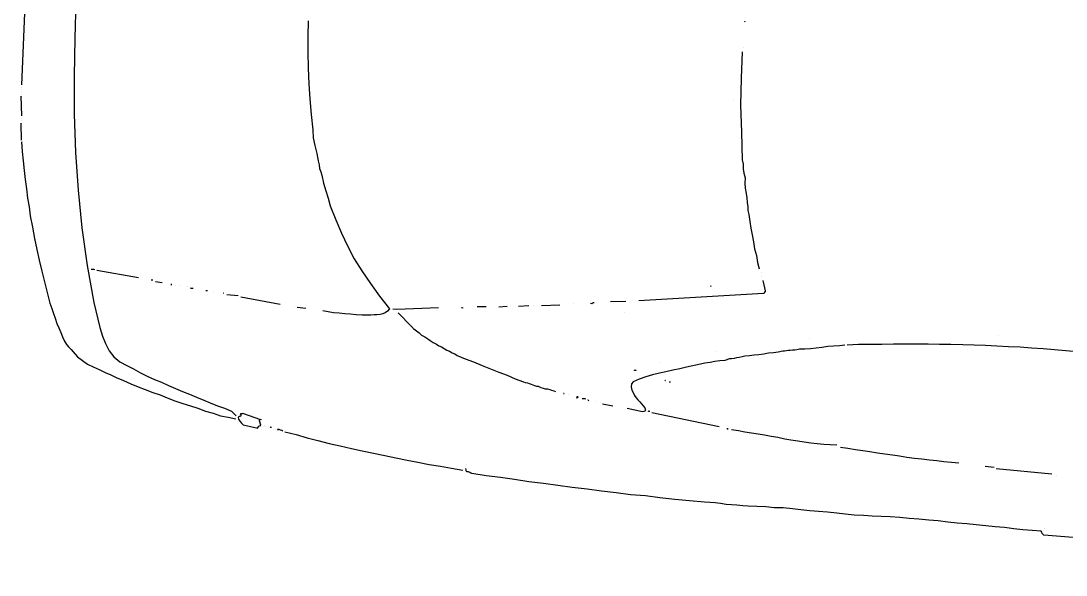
# Model space of a CAD drawing. Header units: metres. Extents: x -45 to 1930, y -347 to 488.
# Drawn here: x 53.218 to 55.09, y 100.175 to 101.167 of the extents above; entities that cross this region are included whole.
import ezdxf

# ---------------------------------------------------------------- set-up
doc = ezdxf.new("R2010")
doc.units = ezdxf.units.M

# ---------------------------------------------------------------- blocks, each defined once
blk = doc.blocks.new('BMW8-PUD')
for p, q in [((1.9951, 0.9355), (2.8598, 0.9465)), ((2.8598, 0.9465), (2.8614, 0.9457)), ((2.8614, 0.9457), (2.8631, 0.9441)), ((2.8631, 0.9441), (2.8639, 0.9417)), ((2.8639, 0.9417), (2.8656, 0.9401)), ((2.8656, 0.9401), (2.8818, 0.9402)), ((2.8818, 0.9402), (2.8981, 0.9404)), ((2.8981, 0.9404), (2.9144, 0.9405)), ((2.9144, 0.9405), (2.9315, 0.9398)), ((2.9315, 0.9398), (2.9478, 0.94)), ((2.9478, 0.94), (2.9649, 0.9401)), ((2.9649, 0.9401), (2.982, 0.9395)), ((2.982, 0.9395), (2.9991, 0.9396)), ((2.9991, 0.9396), (3.0162, 0.9398)), ((3.0162, 0.9398), (3.0333, 0.94)), ((3.0333, 0.94), (3.0504, 0.9393)), ((3.0504, 0.9393), (3.0675, 0.9394)), ((3.0675, 0.9394), (3.0855, 0.9396)), ((3.0855, 0.9396), (3.1025, 0.9397)), ((3.1025, 0.9397), (3.1197, 0.9399)), ((3.1197, 0.9399), (3.1367, 0.94)), ((3.1367, 0.94), (3.153, 0.941)), ((3.153, 0.941), (3.1693, 0.942)), ((3.1693, 0.942), (3.1848, 0.9421)), ((3.1848, 0.9421), (3.2011, 0.9431)), ((3.2011, 0.9431), (3.2173, 0.9432)), ((3.2173, 0.9432), (3.2328, 0.9425)), ((3.2328, 0.9425), (3.2491, 0.9427)), ((3.2491, 0.9427), (3.2654, 0.9428)), ((3.2654, 0.9428), (3.2809, 0.943)), ((3.2809, 0.943), (3.2971, 0.9431)), ((3.2971, 0.9431), (3.3126, 0.9425)), ((3.3126, 0.9425), (3.3289, 0.9426)), ((3.3289, 0.9426), (3.3444, 0.9436)), ((3.3444, 0.9436), (3.3599, 0.9437)), ((3.3599, 0.9437), (3.3761, 0.9447)), ((3.3761, 0.9447), (3.3916, 0.9456)), ((3.3916, 0.9456), (3.4014, 0.9457)), ((3.4014, 0.9457), (3.412, 0.9458)), ((3.412, 0.9458), (3.4217, 0.9459)), ((3.4217, 0.9459), (3.4315, 0.946)), ((3.4315, 0.946), (3.4413, 0.9453)), ((3.4413, 0.9453), (3.4511, 0.9453)), ((3.4511, 0.9453), (3.4608, 0.9454)), ((3.4608, 0.9454), (3.4706, 0.9455)), ((3.4706, 0.9455), (3.4975, 0.9458)), ((3.4975, 0.9458), (3.5235, 0.946)), ((3.5235, 0.946), (3.5504, 0.9454)), ((3.5504, 0.9454), (3.5765, 0.9448)), ((3.5765, 0.9448), (3.6033, 0.9451)), ((3.6033, 0.9451), (3.6294, 0.9445)), ((3.6294, 0.9445), (3.6555, 0.9439)), ((3.6555, 0.9439), (3.6816, 0.9425)), ((3.6816, 0.9425), (3.7084, 0.942)), ((3.7084, 0.942), (3.7345, 0.9414)), ((3.7345, 0.9414), (3.7606, 0.94)), ((3.7606, 0.94), (3.7866, 0.9394)), ((3.7866, 0.9394), (3.8127, 0.938)), ((3.8127, 0.938), (3.838, 0.9366)), ((3.838, 0.9366), (3.864, 0.936)), ((3.864, 0.936), (3.8901, 0.9346)), ((2.8607, 0.9343), (2.8607, 0.9343)), ((3.8901, 0.9346), (3.8918, 0.9338)), ((3.8918, 0.9338), (3.8934, 0.933)), ((3.8934, 0.933), (3.8958, 0.9322)), ((3.8958, 0.9322), (3.8983, 0.9323)), ((3.8983, 0.9323), (3.8999, 0.9315)), ((3.8999, 0.9315), (3.9007, 0.9306)), ((3.9007, 0.9306), (3.9007, 0.929)), ((3.9007, 0.929), (3.9016, 0.9266)), ((3.9008, 0.9184), (3.9008, 0.9184)), ((3.9268, 0.9284), (3.9064, 0.9299)), ((3.9472, 0.927), (3.9268, 0.9284)), ((3.9676, 0.9255), (3.9472, 0.927)), ((3.9879, 0.9233), (3.9676, 0.9255)), ((4.0075, 0.9218), (3.9879, 0.9233)), ((4.0279, 0.9196), (4.0075, 0.9218)), ((4.0482, 0.9173), (4.0279, 0.9196)), ((4.0686, 0.9151), (4.0482, 0.9173)), ((4.089, 0.9128), (4.0686, 0.9151)), ((4.1086, 0.9105), (4.089, 0.9128)), ((4.129, 0.9074), (4.1086, 0.9105)), ((4.1493, 0.9052), (4.129, 0.9074)), ((4.1697, 0.9021), (4.1493, 0.9052)), ((4.1893, 0.899), (4.1697, 0.9021)), ((4.2097, 0.8952), (4.1893, 0.899)), ((4.2301, 0.8921), (4.2097, 0.8952)), ((4.2342, 0.8913), (4.2358, 0.8905)), ((4.2358, 0.8905), (4.2383, 0.8897)), ((4.2383, 0.8897), (4.2407, 0.8889)), ((4.2407, 0.8889), (4.244, 0.889)), ((4.2431, 0.8898), (4.2423, 0.8897)), ((4.2423, 0.8897), (4.2423, 0.8897)), ((4.244, 0.889), (4.2431, 0.8898)), ((4.244, 0.889), (4.244, 0.889)), ((4.2472, 0.889), (4.2472, 0.889)), ((4.2505, 0.889), (4.2505, 0.889)), ((4.2546, 0.8866), (4.2546, 0.8866)), ((4.2546, 0.8866), (4.2562, 0.8866)), ((4.2562, 0.8866), (4.257, 0.8858)), ((4.257, 0.8858), (4.257, 0.8858)), ((4.2603, 0.8858), (4.2603, 0.8858)), ((4.2652, 0.8859), (4.2652, 0.8859)), ((4.2684, 0.8859), (4.2684, 0.8859)), ((4.2684, 0.8843), (4.2684, 0.8843)), ((4.2749, 0.8852), (4.2741, 0.8843)), ((4.2741, 0.8843), (4.2774, 0.877)), ((4.2758, 0.886), (4.2749, 0.8852)), ((4.2766, 0.886), (4.2758, 0.886)), ((4.2774, 0.886), (4.2766, 0.886)), ((4.2782, 0.8876), (4.2774, 0.886)), ((4.279, 0.8884), (4.2782, 0.8876)), ((4.279, 0.8901), (4.279, 0.8893)), ((4.3059, 0.887), (4.279, 0.8901)), ((4.279, 0.8893), (4.279, 0.8884)), ((4.3091, 0.8838), (4.3059, 0.887)), ((4.3124, 0.8806), (4.3091, 0.8838)), ((4.3149, 0.8774), (4.3124, 0.8806)), ((4.2767, 0.8746), (4.275, 0.8738)), ((4.275, 0.8738), (4.275, 0.8746)), ((4.275, 0.8746), (4.3085, 0.8667)), ((4.2775, 0.8762), (4.2767, 0.8746)), ((4.2774, 0.877), (4.2775, 0.8762)), ((4.3085, 0.8667), (4.3093, 0.8676)), ((4.3093, 0.8676), (4.3101, 0.8676)), ((4.3101, 0.8676), (4.3118, 0.8676)), ((4.3117, 0.8708), (4.3117, 0.8725)), ((4.3117, 0.8725), (4.3125, 0.8725)), ((4.3117, 0.87), (4.3117, 0.8708)), ((4.3117, 0.8692), (4.3117, 0.87)), ((4.3126, 0.8684), (4.3117, 0.8692)), ((4.3118, 0.8676), (4.3126, 0.8684)), ((4.3125, 0.8725), (4.3142, 0.8725)), ((4.3142, 0.8725), (4.3149, 0.8733)), ((4.3158, 0.8741), (4.3149, 0.8774)), ((4.3149, 0.8733), (4.3158, 0.8741)), ((4.3337, 0.8759), (4.3198, 0.8774)), ((4.3289, 0.8645), (4.3199, 0.8717)), ((4.342, 0.8605), (4.3289, 0.8645)), ((4.3475, 0.8744), (4.3337, 0.8759)), ((4.3614, 0.8713), (4.3475, 0.8744)), ((4.3753, 0.869), (4.3614, 0.8713)), ((4.3892, 0.865), (4.3753, 0.869)), ((4.403, 0.8619), (4.3892, 0.865)), ((4.4169, 0.8588), (4.403, 0.8619)), ((4.355, 0.8574), (4.342, 0.8605)), ((4.3681, 0.8534), (4.355, 0.8574)), ((4.3803, 0.8494), (4.3681, 0.8534)), ((4.3934, 0.8455), (4.3803, 0.8494)), ((4.4064, 0.8415), (4.3934, 0.8455)), ((4.4316, 0.8556), (4.4169, 0.8588)), ((4.4455, 0.8517), (4.4316, 0.8556)), ((4.4585, 0.8477), (4.4455, 0.8517)), ((4.4724, 0.8446), (4.4585, 0.8477)), ((4.4863, 0.8406), (4.4724, 0.8446)), ((2.8469, 0.8381), (2.8469, 0.8381)), ((2.9561, 0.8358), (2.8559, 0.8357)), ((2.9602, 0.8342), (2.9764, 0.8344)), ((3.0367, 0.8325), (3.0237, 0.8324)), ((3.0506, 0.8326), (3.0367, 0.8325)), ((3.0636, 0.8319), (3.0506, 0.8326)), ((3.0766, 0.832), (3.0636, 0.8319)), ((3.0905, 0.8313), (3.0766, 0.832)), ((3.1035, 0.8315), (3.0905, 0.8313)), ((3.1174, 0.8307), (3.1035, 0.8315)), ((3.1304, 0.8301), (3.1174, 0.8307)), ((3.1434, 0.8294), (3.1304, 0.8301)), ((3.1573, 0.8287), (3.1434, 0.8294)), ((3.1703, 0.828), (3.1573, 0.8287)), ((3.1842, 0.8273), (3.1703, 0.828)), ((3.1972, 0.8266), (3.1842, 0.8273)), ((3.2103, 0.8259), (3.1972, 0.8266)), ((3.2241, 0.8252), (3.2103, 0.8259)), ((3.2371, 0.8245), (3.2241, 0.8252)), ((4.4195, 0.8376), (4.4064, 0.8415)), ((4.4326, 0.8336), (4.4195, 0.8376)), ((4.4457, 0.8297), (4.4326, 0.8336)), ((4.4587, 0.8249), (4.4457, 0.8297)), ((4.4718, 0.8209), (4.4587, 0.8249)), ((4.4993, 0.8367), (4.4863, 0.8406)), ((4.5132, 0.8327), (4.4993, 0.8367)), ((4.5263, 0.828), (4.5132, 0.8327)), ((4.5402, 0.824), (4.5263, 0.828)), ((4.55, 0.82), (4.5402, 0.824)), ((3.2445, 0.8213), (3.2559, 0.8222)), ((3.2559, 0.8222), (3.2673, 0.8223)), ((3.2673, 0.8223), (3.2795, 0.8224)), ((3.2795, 0.8224), (3.2909, 0.8225)), ((3.2909, 0.8225), (3.3031, 0.8218)), ((3.3031, 0.8218), (3.3145, 0.8211)), ((3.3145, 0.8211), (3.3268, 0.8204)), ((3.3268, 0.8204), (3.3382, 0.8197)), ((3.3382, 0.8197), (3.3504, 0.8182)), ((3.3504, 0.8182), (3.3626, 0.8175)), ((3.3626, 0.8175), (3.3749, 0.816)), ((3.3749, 0.816), (3.3862, 0.8152)), ((3.3862, 0.8152), (3.3985, 0.8146)), ((3.3985, 0.8146), (3.4107, 0.8139)), ((3.4107, 0.8139), (3.4221, 0.8131)), ((3.4221, 0.8131), (3.4343, 0.8124)), ((3.4425, 0.8109), (3.4409, 0.8109)), ((3.4409, 0.8109), (3.4409, 0.8109)), ((3.4409, 0.8109), (3.4409, 0.8109)), ((3.4409, 0.8109), (3.4425, 0.8109)), ((3.4433, 0.8109), (3.4425, 0.8109)), ((3.4425, 0.8109), (3.4433, 0.8109)), ((3.4433, 0.8109), (3.4433, 0.8109)), ((3.4433, 0.8109), (3.4433, 0.8109)), ((3.5795, 0.795), (3.4572, 0.8086)), ((4.4849, 0.8162), (4.4718, 0.8209)), ((4.4979, 0.8114), (4.4849, 0.8162)), ((4.511, 0.8059), (4.4979, 0.8114)), ((4.5233, 0.8011), (4.511, 0.8059)), ((4.5606, 0.8169), (4.55, 0.82)), ((4.572, 0.8129), (4.5606, 0.8169)), ((4.5827, 0.8089), (4.572, 0.8129)), ((4.5933, 0.805), (4.5827, 0.8089)), ((4.6031, 0.7993), (4.5933, 0.805)), ((3.5835, 0.7934), (3.5835, 0.7934)), ((3.5835, 0.7934), (3.5852, 0.7934)), ((3.5852, 0.7934), (3.586, 0.7934)), ((3.586, 0.7934), (3.586, 0.7934)), ((3.5909, 0.7919), (3.5917, 0.7927)), ((3.5925, 0.7878), (3.5909, 0.7919)), ((3.5917, 0.7927), (3.5925, 0.7935)), ((3.5925, 0.7935), (3.5941, 0.7943)), ((3.5958, 0.7846), (3.5925, 0.7878)), ((3.5941, 0.7943), (3.5965, 0.7952)), ((3.5965, 0.7952), (3.6243, 0.7922)), ((3.6691, 0.7877), (3.6503, 0.7899)), ((4.5363, 0.7955), (4.5233, 0.8011)), ((4.5478, 0.7874), (4.5363, 0.7955)), ((4.5569, 0.7777), (4.5478, 0.7874)), ((4.6129, 0.7937), (4.6031, 0.7993)), ((4.6211, 0.7857), (4.6129, 0.7937)), ((3.5991, 0.7813), (3.5958, 0.7846)), ((3.6024, 0.7781), (3.5991, 0.7813)), ((3.6065, 0.7749), (3.6024, 0.7781)), ((3.6098, 0.7717), (3.6065, 0.7749)), ((3.6131, 0.7676), (3.6098, 0.7717)), ((3.6156, 0.7636), (3.6131, 0.7676)), ((3.6732, 0.7853), (3.6732, 0.7853)), ((3.6797, 0.7845), (3.6797, 0.7845)), ((3.6952, 0.7838), (3.6936, 0.7846)), ((3.6936, 0.7846), (3.6936, 0.7846)), ((3.696, 0.783), (3.6952, 0.7838)), ((3.696, 0.783), (3.696, 0.783)), ((3.6993, 0.7822), (3.7009, 0.7822)), ((3.7009, 0.7822), (3.7026, 0.7823)), ((3.7026, 0.7823), (3.7034, 0.7823)), ((3.7034, 0.7823), (3.7058, 0.7823)), ((3.7139, 0.7808), (3.7132, 0.7799)), ((3.7132, 0.7799), (3.714, 0.7799)), ((3.7156, 0.7816), (3.7139, 0.7808)), ((3.714, 0.7799), (3.7148, 0.7799)), ((3.7148, 0.7799), (3.7156, 0.7799)), ((3.7156, 0.7808), (3.7164, 0.7816)), ((3.7164, 0.7816), (3.7156, 0.7816)), ((3.7156, 0.7799), (3.7156, 0.7808)), ((3.7319, 0.7777), (3.7319, 0.7777)), ((3.74, 0.7761), (3.7392, 0.7761)), ((3.7392, 0.7761), (3.7392, 0.7761)), ((3.7392, 0.7761), (3.7392, 0.7761)), ((3.7392, 0.7761), (3.74, 0.7761)), ((3.74, 0.7761), (3.74, 0.7761)), ((3.74, 0.7761), (3.74, 0.7761)), ((3.74, 0.7761), (3.74, 0.7761)), ((3.74, 0.7761), (3.74, 0.7761)), ((3.758, 0.773), (3.7547, 0.7738)), ((3.7621, 0.7722), (3.758, 0.773)), ((3.7653, 0.7714), (3.7621, 0.7722)), ((3.7694, 0.7707), (3.7653, 0.7714)), ((3.7735, 0.7707), (3.7694, 0.7707)), ((3.7776, 0.7699), (3.7735, 0.7707)), ((3.7816, 0.7691), (3.7776, 0.7699)), ((3.7866, 0.7676), (3.7816, 0.7691)), ((3.7898, 0.7676), (3.7866, 0.7676)), ((3.7931, 0.7668), (3.7898, 0.7676)), ((4.5651, 0.7656), (4.5569, 0.7777)), ((4.6252, 0.7816), (4.6211, 0.7857)), ((4.6302, 0.7776), (4.6252, 0.7816)), ((4.6343, 0.7736), (4.6302, 0.7776)), ((4.6384, 0.7679), (4.6343, 0.7736)), ((4.6426, 0.7606), (4.6384, 0.7679)), ((3.6189, 0.7587), (3.6156, 0.7636)), ((3.6205, 0.753), (3.6189, 0.7587)), ((3.6206, 0.7473), (3.6205, 0.753)), ((3.7963, 0.766), (3.7931, 0.7668)), ((3.7996, 0.7652), (3.7963, 0.766)), ((3.8029, 0.7644), (3.7996, 0.7652)), ((3.8061, 0.7636), (3.8029, 0.7644)), ((3.8102, 0.7629), (3.8061, 0.7636)), ((3.8135, 0.7621), (3.8102, 0.7629)), ((3.829, 0.7582), (3.8135, 0.7621)), ((3.8437, 0.7534), (3.829, 0.7582)), ((3.8592, 0.7495), (3.8437, 0.7534)), ((3.8747, 0.7447), (3.8592, 0.7495)), ((4.5718, 0.7526), (4.5651, 0.7656)), ((4.5776, 0.738), (4.5718, 0.7526)), ((4.6467, 0.7533), (4.6426, 0.7606)), ((4.6508, 0.7452), (4.6467, 0.7533)), ((3.5515, 0.7378), (3.5515, 0.7378)), ((3.5515, 0.7378), (3.5531, 0.7378)), ((3.5531, 0.7378), (3.5539, 0.7378)), ((3.5539, 0.7378), (3.5539, 0.7378)), ((3.5612, 0.7354), (3.5604, 0.7354)), ((3.5604, 0.7354), (3.5604, 0.7354)), ((3.5604, 0.7354), (3.5604, 0.7354)), ((3.5604, 0.7354), (3.5612, 0.7354)), ((3.5621, 0.7354), (3.5612, 0.7354)), ((3.5612, 0.7354), (3.5621, 0.7354)), ((3.5621, 0.7354), (3.5621, 0.7354)), ((3.5621, 0.7354), (3.5621, 0.7354)), ((3.5849, 0.7275), (3.5963, 0.7325)), ((3.5963, 0.7325), (3.6077, 0.7374)), ((3.6077, 0.7374), (3.6182, 0.7432)), ((3.6182, 0.7432), (3.6206, 0.7473)), ((3.8902, 0.74), (3.8747, 0.7447)), ((3.9058, 0.7352), (3.8902, 0.74)), ((3.9212, 0.7313), (3.9058, 0.7352)), ((3.936, 0.7265), (3.9212, 0.7313)), ((4.5826, 0.7234), (4.5776, 0.738)), ((4.655, 0.7379), (4.6508, 0.7452)), ((4.6591, 0.729), (4.655, 0.7379)), ((3.5257, 0.7082), (3.537, 0.7124)), ((3.537, 0.7124), (3.5492, 0.7158)), ((3.5492, 0.7158), (3.5614, 0.7199)), ((3.5614, 0.7199), (3.5728, 0.7233)), ((3.5728, 0.7233), (3.5849, 0.7275)), ((3.6151, 0.722), (3.6151, 0.7229)), ((3.6151, 0.7229), (3.6151, 0.7229)), ((3.6151, 0.7229), (3.6167, 0.7229)), ((3.6168, 0.722), (3.6151, 0.722)), ((3.6167, 0.7229), (3.6176, 0.7229)), ((3.6176, 0.7229), (3.6168, 0.722)), ((3.6176, 0.7229), (3.6176, 0.7237)), ((3.6176, 0.7237), (3.6176, 0.7237)), ((3.6176, 0.7237), (3.6176, 0.7237)), ((3.6176, 0.7237), (3.6176, 0.7229)), ((3.6176, 0.7229), (3.6176, 0.7229)), ((3.6176, 0.7229), (3.6176, 0.7229)), ((3.9409, 0.7242), (3.936, 0.7265)), ((3.9458, 0.7226), (3.9409, 0.7242)), ((3.9507, 0.7202), (3.9458, 0.7226)), ((3.9556, 0.7186), (3.9507, 0.7202)), ((3.9605, 0.7162), (3.9556, 0.7186)), ((3.9654, 0.7138), (3.9605, 0.7162)), ((3.9703, 0.7122), (3.9654, 0.7138)), ((3.9752, 0.7098), (3.9703, 0.7122)), ((4.5876, 0.7088), (4.5826, 0.7234)), ((4.6625, 0.7209), (4.6591, 0.729)), ((4.6666, 0.712), (4.6625, 0.7209)), ((4.6708, 0.703), (4.6666, 0.712)), ((3.4672, 0.6914), (3.4761, 0.6931)), ((3.4761, 0.6931), (3.4842, 0.6956)), ((3.4842, 0.6956), (3.4932, 0.6981)), ((3.4932, 0.6981), (3.5013, 0.7006)), ((3.5013, 0.7006), (3.5094, 0.7032)), ((3.5094, 0.7032), (3.5175, 0.7057)), ((3.5175, 0.7057), (3.5257, 0.7082)), ((3.5721, 0.7046), (3.5721, 0.7046)), ((3.9809, 0.7074), (3.9752, 0.7098)), ((3.9866, 0.7042), (3.9809, 0.7074)), ((3.9916, 0.7018), (3.9866, 0.7042)), ((3.9973, 0.6986), (3.9916, 0.7018)), ((4.003, 0.6962), (3.9973, 0.6986)), ((4.0079, 0.693), (4.003, 0.6962)), ((4.0128, 0.6898), (4.0079, 0.693)), ((4.5926, 0.6942), (4.5876, 0.7088)), ((4.6111, 0.6292), (4.5926, 0.6942)), ((4.6774, 0.6844), (4.6708, 0.703)), ((3.3989, 0.6737), (3.4071, 0.6754)), ((3.4071, 0.6754), (3.4152, 0.6771)), ((3.4152, 0.6771), (3.4233, 0.6788)), ((3.4233, 0.6788), (3.4282, 0.6804)), ((3.4282, 0.6804), (3.433, 0.6821)), ((3.433, 0.6821), (3.4379, 0.683)), ((3.4379, 0.683), (3.442, 0.6846)), ((3.442, 0.6846), (3.4469, 0.6855)), ((3.4469, 0.6855), (3.4509, 0.6863)), ((3.4509, 0.6863), (3.455, 0.688)), ((3.455, 0.688), (3.4582, 0.6897)), ((3.4582, 0.6897), (3.4672, 0.6914)), ((3.4763, 0.6752), (3.4763, 0.6752)), ((4.0178, 0.6866), (4.0128, 0.6898)), ((4.0194, 0.6858), (4.0178, 0.6866)), ((4.0202, 0.685), (4.0194, 0.6858)), ((4.0219, 0.6833), (4.0202, 0.685)), ((4.0227, 0.6826), (4.0219, 0.6833)), ((4.0489, 0.6608), (4.0227, 0.6826)), ((4.6841, 0.6657), (4.6774, 0.6844)), ((3.3079, 0.6541), (3.3176, 0.6558)), ((3.3176, 0.6558), (3.3274, 0.6567)), ((3.3274, 0.6567), (3.3315, 0.6584)), ((3.3315, 0.6584), (3.3355, 0.6593)), ((3.3355, 0.6593), (3.3396, 0.6601)), ((3.3396, 0.6601), (3.3437, 0.661)), ((3.3437, 0.661), (3.3469, 0.661)), ((3.3469, 0.661), (3.3502, 0.6618)), ((3.3502, 0.6618), (3.3534, 0.6627)), ((3.3534, 0.6627), (3.3567, 0.6635)), ((3.3567, 0.6635), (3.3648, 0.666)), ((3.3648, 0.666), (3.3729, 0.6677)), ((3.3729, 0.6677), (3.3819, 0.6694)), ((3.3819, 0.6694), (3.39, 0.672)), ((3.39, 0.672), (3.3989, 0.6737)), ((3.9774, 0.6447), (4.0514, 0.6551)), ((4.0514, 0.6551), (4.0587, 0.6552)), ((4.0645, 0.6552), (4.0677, 0.6593)), ((4.085, 0.6342), (4.0645, 0.6552)), ((4.0677, 0.6593), (4.0717, 0.6626)), ((4.0717, 0.6626), (4.0758, 0.6651)), ((4.0758, 0.6651), (4.0806, 0.6668)), ((4.0806, 0.6668), (4.0863, 0.6676)), ((4.0863, 0.6676), (4.0912, 0.6685)), ((4.0912, 0.6685), (4.0969, 0.6694)), ((4.0969, 0.6694), (4.1018, 0.6702)), ((4.1018, 0.6702), (4.1124, 0.6711)), ((4.1124, 0.6711), (4.123, 0.6712)), ((4.123, 0.6712), (4.1335, 0.6713)), ((4.1335, 0.6713), (4.1433, 0.6714)), ((4.1433, 0.6714), (4.1539, 0.6715)), ((4.1539, 0.6715), (4.1637, 0.6716)), ((4.1637, 0.6716), (4.1734, 0.6709)), ((4.1734, 0.6709), (4.1832, 0.6701)), ((4.2296, 0.6681), (4.2142, 0.668)), ((4.2346, 0.6673), (4.2346, 0.6673)), ((4.3316, 0.6593), (4.2606, 0.6651)), ((4.3364, 0.6577), (4.3568, 0.6579)), ((4.3641, 0.6555), (4.3633, 0.6555)), ((4.3633, 0.6555), (4.3633, 0.6555)), ((4.3633, 0.6555), (4.3633, 0.6555)), ((4.3633, 0.6555), (4.3641, 0.6555)), ((4.3641, 0.6555), (4.3641, 0.6555)), ((4.3641, 0.6555), (4.3641, 0.6555)), ((4.3641, 0.6555), (4.3641, 0.6555)), ((4.3641, 0.6555), (4.3641, 0.6555)), ((4.3813, 0.6557), (4.3813, 0.6557)), ((4.6908, 0.647), (4.6841, 0.6657)), ((3.2014, 0.6361), (3.2225, 0.6387)), ((3.2225, 0.6387), (3.2429, 0.6413)), ((3.2469, 0.6422), (3.2567, 0.6439)), ((3.2567, 0.6439), (3.2673, 0.6456)), ((3.2673, 0.6456), (3.277, 0.6473)), ((3.277, 0.6473), (3.2876, 0.6499)), ((3.2876, 0.6499), (3.2973, 0.6524)), ((3.2973, 0.6524), (3.3079, 0.6541)), ((3.8928, 0.6349), (3.9091, 0.6367)), ((3.9335, 0.641), (3.9335, 0.641)), ((3.9335, 0.641), (3.9351, 0.641)), ((3.9351, 0.641), (3.9359, 0.641)), ((3.9359, 0.641), (3.9367, 0.641)), ((4.3919, 0.6541), (4.3919, 0.6541)), ((4.3919, 0.6541), (4.3927, 0.6541)), ((4.3927, 0.6541), (4.3943, 0.6541)), ((4.3943, 0.6541), (4.3951, 0.6541)), ((4.4196, 0.6519), (4.4179, 0.6519)), ((4.4212, 0.6519), (4.4196, 0.6519)), ((4.422, 0.6519), (4.4212, 0.6519)), ((4.4236, 0.6519), (4.422, 0.6519)), ((4.4277, 0.6495), (4.4277, 0.6495)), ((4.4424, 0.6497), (4.4424, 0.6497)), ((4.4505, 0.6497), (4.4505, 0.6497)), ((4.4579, 0.649), (4.4571, 0.649)), ((4.4571, 0.649), (4.4571, 0.649)), ((4.4571, 0.649), (4.4571, 0.649)), ((4.4571, 0.649), (4.4579, 0.649)), ((4.4587, 0.649), (4.4579, 0.649)), ((4.4579, 0.649), (4.4587, 0.649)), ((4.4587, 0.649), (4.4587, 0.649)), ((4.4587, 0.649), (4.4587, 0.649)), ((4.4864, 0.646), (4.4742, 0.6467)), ((4.4913, 0.6444), (4.4913, 0.6444)), ((4.4913, 0.6444), (4.4929, 0.6444)), ((4.4929, 0.6444), (4.4937, 0.6444)), ((4.4937, 0.6444), (4.4946, 0.6444)), ((4.5932, 0.6364), (4.5174, 0.6422)), ((4.6975, 0.6283), (4.6908, 0.647)), ((2.9548, 0.6167), (2.976, 0.6178)), ((2.976, 0.6178), (2.9963, 0.6187)), ((2.9963, 0.6187), (3.0167, 0.6198)), ((3.0167, 0.6198), (3.037, 0.6215)), ((3.037, 0.6215), (3.0581, 0.6226)), ((3.0581, 0.6226), (3.0785, 0.6244)), ((3.0785, 0.6244), (3.0989, 0.6262)), ((3.0989, 0.6262), (3.1192, 0.628)), ((3.1192, 0.628), (3.1404, 0.6298)), ((3.1404, 0.6298), (3.1607, 0.6316)), ((3.1607, 0.6316), (3.181, 0.6342)), ((3.181, 0.6342), (3.2014, 0.6361)), ((3.3105, 0.6354), (3.3105, 0.6354)), ((3.6462, 0.6213), (3.6462, 0.6213)), ((3.7618, 0.6191), (3.7944, 0.6235)), ((3.809, 0.6236), (3.809, 0.6236)), ((3.8172, 0.6261), (3.8351, 0.6287)), ((3.8489, 0.6288), (3.8489, 0.6288)), ((3.8554, 0.6305), (3.87, 0.6331)), ((4.1031, 0.6132), (4.085, 0.6342)), ((4.5964, 0.6356), (4.5981, 0.6356)), ((4.5981, 0.6356), (4.5997, 0.6356)), ((4.5997, 0.6356), (4.6005, 0.6356)), ((4.6005, 0.6356), (4.6029, 0.6356)), ((4.6272, 0.5634), (4.6111, 0.6292)), ((4.7034, 0.6097), (4.6975, 0.6283)), ((2.8318, 0.614), (2.8522, 0.6142)), ((2.8522, 0.6142), (2.8726, 0.6144)), ((2.8726, 0.6144), (2.8929, 0.6146)), ((2.8929, 0.6146), (2.9141, 0.6156)), ((2.9141, 0.6156), (2.9344, 0.6157)), ((2.9344, 0.6157), (2.9548, 0.6167)), ((2.9745, 0.599), (2.9745, 0.599)), ((3.6447, 0.6018), (3.6724, 0.6045)), ((3.7008, 0.6096), (3.7025, 0.6096)), ((3.7025, 0.6096), (3.7041, 0.6105)), ((3.7041, 0.6105), (3.7049, 0.6113)), ((3.7049, 0.6113), (3.7073, 0.6113)), ((3.7374, 0.6132), (3.7374, 0.6132)), ((4.1204, 0.5922), (4.1031, 0.6132)), ((4.7092, 0.5902), (4.7034, 0.6097)), ((3.4007, 0.5638), (3.6219, 0.5983)), ((4.1361, 0.572), (4.1204, 0.5922)), ((4.7151, 0.5707), (4.7092, 0.5902)), ((3.3991, 0.5613), (3.3999, 0.5629)), ((3.3999, 0.5629), (3.4007, 0.5638)), ((4.1501, 0.5501), (4.1361, 0.572)), ((4.64, 0.4967), (4.6272, 0.5634)), ((4.721, 0.5504), (4.7151, 0.5707)), ((3.3983, 0.5605), (3.3991, 0.5613)), ((3.3983, 0.5588), (3.3983, 0.5605)), ((3.4042, 0.541), (3.3983, 0.5588)), ((3.4952, 0.5597), (3.4952, 0.5597)), ((3.4952, 0.5597), (3.4961, 0.5597)), ((3.4961, 0.5597), (3.4952, 0.5597)), ((3.4952, 0.5597), (3.4952, 0.5597)), ((3.4961, 0.5597), (3.4969, 0.5589)), ((3.4969, 0.5589), (3.4961, 0.5597)), ((3.4969, 0.5589), (3.4969, 0.5589)), ((3.4969, 0.5589), (3.4969, 0.5589)), ((4.1633, 0.5282), (4.1501, 0.5501)), ((4.7244, 0.5349), (4.721, 0.5504)), ((3.4067, 0.5345), (3.4067, 0.5345)), ((3.4084, 0.5272), (3.4084, 0.5272)), ((4.1758, 0.5056), (4.1633, 0.5282)), ((4.7286, 0.5195), (4.7244, 0.5349)), ((3.4167, 0.5093), (3.4125, 0.5207)), ((3.4201, 0.4971), (3.4167, 0.5093)), ((4.1882, 0.4813), (4.1758, 0.5056)), ((4.732, 0.5032), (4.7286, 0.5195)), ((3.4242, 0.4858), (3.4201, 0.4971)), ((4.6512, 0.43), (4.64, 0.4967)), ((4.7362, 0.487), (4.732, 0.5032)), ((4.7396, 0.4707), (4.7362, 0.487)), ((3.4276, 0.4736), (3.4242, 0.4858)), ((3.431, 0.4614), (3.4276, 0.4736)), ((4.1932, 0.4683), (4.1882, 0.4813)), ((4.1982, 0.4553), (4.1932, 0.4683)), ((4.743, 0.4537), (4.7396, 0.4707)), ((3.4343, 0.4492), (3.431, 0.4614)), ((3.4377, 0.4378), (3.4343, 0.4492)), ((4.204, 0.4423), (4.1982, 0.4553)), ((4.7464, 0.4374), (4.743, 0.4537)), ((3.4403, 0.4257), (3.4377, 0.4378)), ((4.2082, 0.4285), (4.204, 0.4423)), ((4.749, 0.4203), (4.7464, 0.4374)), ((3.4428, 0.4183), (3.4403, 0.4257)), ((3.4437, 0.4118), (3.4428, 0.4183)), ((3.4453, 0.4045), (3.4437, 0.4118)), ((4.2107, 0.4228), (4.2082, 0.4285)), ((4.2132, 0.4171), (4.2107, 0.4228)), ((4.2149, 0.4106), (4.2132, 0.4171)), ((4.66, 0.3617), (4.6512, 0.43)), ((4.7474, 0.4203), (4.7474, 0.4203)), ((4.7534, 0.387), (4.7499, 0.4171)), ((3.447, 0.3964), (3.4453, 0.4045)), ((3.4487, 0.3883), (3.447, 0.3964)), ((4.2174, 0.4033), (4.2149, 0.4106)), ((4.2208, 0.3903), (4.2174, 0.4033)), ((3.4513, 0.3793), (3.4487, 0.3883)), ((3.453, 0.3704), (3.4513, 0.3793)), ((4.2258, 0.3765), (4.2208, 0.3903)), ((4.23, 0.3635), (4.2258, 0.3765)), ((4.7518, 0.387), (4.7518, 0.387)), ((4.7526, 0.3821), (4.7526, 0.3821)), ((4.7527, 0.378), (4.7527, 0.378)), ((3.4531, 0.3606), (3.453, 0.3704)), ((3.4564, 0.3525), (3.4531, 0.3606)), ((4.2317, 0.3489), (4.23, 0.3635)), ((4.6663, 0.2942), (4.66, 0.3617)), ((4.7579, 0.339), (4.7535, 0.3739)), ((3.4581, 0.3452), (3.4564, 0.3525)), ((3.459, 0.337), (3.4581, 0.3452)), ((3.4615, 0.3289), (3.459, 0.337)), ((4.2377, 0.3221), (4.2317, 0.3489)), ((4.7563, 0.3389), (4.7563, 0.3389)), ((3.4676, 0.2801), (3.4615, 0.3289)), ((4.2428, 0.2944), (4.2377, 0.3221)), ((4.7579, 0.3357), (4.7579, 0.3357)), ((4.758, 0.3316), (4.758, 0.3316)), ((4.758, 0.3267), (4.758, 0.3267)), ((4.758, 0.3235), (4.758, 0.3235)), ((4.7667, 0.1762), (4.7589, 0.3186)), ((4.2471, 0.2676), (4.2428, 0.2944)), ((4.6718, 0.2266), (4.6663, 0.2942)), ((3.4738, 0.2321), (3.4676, 0.2801)), ((4.2506, 0.2399), (4.2471, 0.2676)), ((3.4775, 0.1841), (3.4738, 0.2321)), ((3.4868, 0.2249), (3.4868, 0.2249)), ((4.2541, 0.2114), (4.2506, 0.2399)), ((4.6764, 0.1599), (4.6718, 0.2266)), ((4.2568, 0.1838), (4.2541, 0.2114)), ((3.4803, 0.1369), (3.4775, 0.1841)), ((4.2587, 0.1553), (4.2568, 0.1838)), ((3.478, 0.1287), (3.478, 0.1287)), ((3.4808, 0.0823), (3.4808, 0.0831)), ((3.4808, 0.0831), (3.4808, 0.0831)), ((3.4808, 0.0815), (3.4808, 0.0823)), ((3.4808, 0.0815), (3.4808, 0.0815))]:
    blk.add_line(p, q)

msp = doc.modelspace()

# ---------------------------------------------------------------- block references
at = {"linetype": 'Continuous', "lineweight": 0, "rotation": 174.5233982285163}
msp.add_blockref('BMW8-PUD', (57.987077, 100.9154), dxfattribs=at)

doc.saveas('drawing.dxf')
